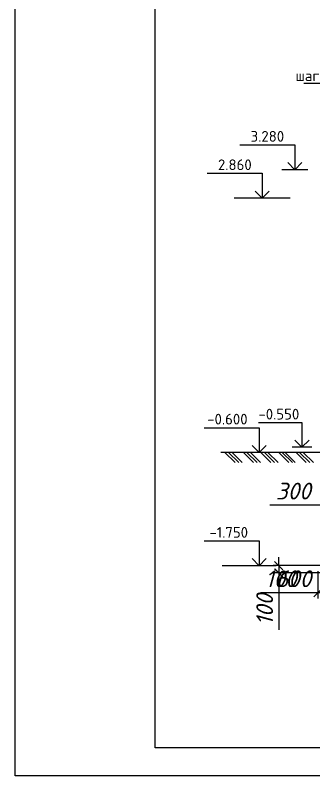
# Model space of a CAD drawing. Header units: millimetres. Extents: x 572274 to 2241483, y -888675 to -304135.
# Drawn here: x 1981808 to 1987142, y -645507 to -631917 of the extents above; entities that cross this region are included whole.
import ezdxf

# ---------------------------------------------------------------- set-up
doc = ezdxf.new("R2010")
doc.units = ezdxf.units.MM
doc.styles.get("Standard").update_dxf_attribs({"font": 'isocpeur.ttf'})
doc.styles.add('style1', font='isocpeui.ttf')
doc.dimstyles.new('ISO-25', dxfattribs={"dimtxt": 300, "dimasz": 150, "dimexe": 100, "dimexo": 100, "dimgap": 100, "dimtad": 1, "dimtxsty": 'style1', "dimblk": 'ARCHTICK', "dimcen": 250, "dimdle": 150, "dimclrd": 5, "dimclre": 5, "dimclrt": 7, "dimadec": 0, "dimazin": 0, "dimtfac": 1, "dimtmove": 0, "dimatfit": 3, "dimldrblk": 'ARCHTICK', "dimfxl": 1.25, "dimlwd": -1, "dimlwe": -1, "dimarcsym": 0})

# ---------------------------------------------------------------- blocks, each defined once
blk = doc.blocks.new('_ArchTick')
at = {"color": 0, "linetype": 'ByBlock', "const_width": 0.15}
blk.add_lwpolyline([(-0.5, -0.5), (0.5, 0.5)], dxfattribs=at)
blk = doc.blocks.new('*D1093')
at = {"color": 5, "ltscale": 10, "transparency": 16777216}
for p, q in [((1986515, -641752), (1986515, -641602)), ((1987313, -641752), (1986415, -641752)), ((1986515, -641752), (1986515, -641880)), ((1987313, -641880), (1986415, -641880)), ((1986515, -641880), (1986515, -642900))]:
    blk.add_line(p, q, dxfattribs=at)
at = {"layer": 'Defpoints', "color": 0, "lineweight": 25, "ltscale": 10, "transparency": 16777216}
for p in [(1987413, -641752), (1986515, -641880), (1987413, -641880)]:
    blk.add_point(p, dxfattribs=at)
at = {"color": 5, "ltscale": 10, "transparency": 16777216, "xscale": 150, "yscale": 150, "zscale": 150}
for p, rotation in [((1986515, -641752), 270), ((1986515, -641880), 90)]:
    blk.add_blockref('_ArchTick', p, dxfattribs=dict(at, rotation=rotation))
at = {"color": 7, "ltscale": 10, "transparency": 16777216, "insert": (1986265, -642540), "char_height": 300, "attachment_point": 5, "rotation": 90, "style": 'style1'}
blk.add_mtext('100', dxfattribs=at)
blk = doc.blocks.new('*D1094')
at = {"color": 5, "ltscale": 10, "transparency": 16777216}
for p, q in [((1987215, -641852), (1987215, -642337)), ((1987343, -641852), (1987343, -642337)), ((1987215, -642237), (1986196, -642237)), ((1987343, -642237), (1987215, -642237)), ((1987343, -642237), (1987493, -642237))]:
    blk.add_line(p, q, dxfattribs=at)
at = {"layer": 'Defpoints', "color": 0, "lineweight": 25, "ltscale": 10, "transparency": 16777216}
for p in [(1987215, -641752), (1987343, -641752), (1987343, -642237)]:
    blk.add_point(p, dxfattribs=at)
at = {"color": 5, "ltscale": 10, "transparency": 16777216, "xscale": 150, "yscale": 150, "zscale": 150}
blk.add_blockref('_ArchTick', (1987215, -642237), dxfattribs=at)
at = {"color": 5, "ltscale": 10, "transparency": 16777216, "xscale": 150, "yscale": 150, "zscale": 150, "rotation": 180}
blk.add_blockref('_ArchTick', (1987343, -642237), dxfattribs=at)
at = {"color": 7, "ltscale": 10, "transparency": 16777216, "insert": (1986555, -641987), "char_height": 300, "attachment_point": 5, "style": 'style1'}
blk.add_mtext('100', dxfattribs=at)
blk = doc.blocks.new('*D1095')
at = {"color": 5, "ltscale": 10, "transparency": 16777216}
for p, q in [((1987343, -641852), (1987343, -642337)), ((1987983, -641852), (1987983, -642337)), ((1987343, -642237), (1986370, -642237)), ((1988133, -642237), (1987343, -642237))]:
    blk.add_line(p, q, dxfattribs=at)
at = {"layer": 'Defpoints', "color": 0, "lineweight": 25, "ltscale": 10, "transparency": 16777216}
for p in [(1987343, -641752), (1987983, -641752), (1987343, -642237)]:
    blk.add_point(p, dxfattribs=at)
at = {"color": 5, "ltscale": 10, "transparency": 16777216, "xscale": 150, "yscale": 150, "zscale": 150, "rotation": 180}
blk.add_blockref('_ArchTick', (1987343, -642237), dxfattribs=at)
at = {"color": 5, "ltscale": 10, "transparency": 16777216, "xscale": 150, "yscale": 150, "zscale": 150}
blk.add_blockref('_ArchTick', (1987983, -642237), dxfattribs=at)
at = {"color": 7, "ltscale": 10, "transparency": 16777216, "insert": (1986782, -641987), "char_height": 300, "attachment_point": 5, "style": 'style1'}
blk.add_mtext('600', dxfattribs=at)
blk = doc.blocks.new('*D1100')
at = {"color": 5, "ltscale": 10, "transparency": 16777216}
for p, q in [((1987344, -640608), (1987344, -640570)), ((1987663, -640609), (1987663, -640570)), ((1987344, -640670), (1986357, -640670)), ((1987813, -640670), (1987344, -640670))]:
    blk.add_line(p, q, dxfattribs=at)
at = {"layer": 'Defpoints', "color": 0, "lineweight": 25, "ltscale": 10, "transparency": 16777216}
for p in [(1987344, -640670), (1987344, -640708), (1987663, -640709)]:
    blk.add_point(p, dxfattribs=at)
at = {"color": 5, "ltscale": 10, "transparency": 16777216, "xscale": 150, "yscale": 150, "zscale": 150, "rotation": 180}
blk.add_blockref('_ArchTick', (1987344, -640670), dxfattribs=at)
at = {"color": 5, "ltscale": 10, "transparency": 16777216, "xscale": 150, "yscale": 150, "zscale": 150}
blk.add_blockref('_ArchTick', (1987663, -640670), dxfattribs=at)
at = {"color": 7, "ltscale": 10, "transparency": 16777216, "insert": (1986776, -640420), "char_height": 300, "attachment_point": 5, "style": 'style1'}
blk.add_mtext('300', dxfattribs=at)

msp = doc.modelspace()

# ---------------------------------------------------------------- linework, layer by layer
for p, q in [((1981807.948, -645507.415), (1981807.948, -616698.415)), ((1985555.686, -639730.718), (1985736.706, -639911.738)), ((1985619.686, -639730.718), (1985800.706, -639911.738)), ((1985683.686, -639730.718), (1985864.706, -639911.738)), ((1985883.816, -639730.718), (1986064.836, -639911.738)), ((1985947.816, -639730.718), (1986128.836, -639911.738)), ((1986011.816, -639730.718), (1986192.836, -639911.738)), ((1986194.99, -639730.718), (1986376.009, -639911.738)), ((1986258.99, -639730.718), (1986440.009, -639911.738)), ((1986322.99, -639730.718), (1986504.009, -639911.738)), ((1986515.689, -639730.718), (1986696.708, -639911.738)), ((1986579.689, -639730.718), (1986760.708, -639911.738)), ((1986629.306, -639729.935), (1986810.325, -639910.954)), ((1986825.968, -639729.935), (1987006.987, -639910.954)), ((1986889.968, -639729.935), (1987070.987, -639910.954)), ((1986953.968, -639729.935), (1987134.987, -639910.954)), ((2023807.948, -645507.415), (1981807.948, -645507.415))]:
    msp.add_line(p, q)
at = {"color": 1, "lineweight": 30}
for p, q in [((1984307.948, -645007.415), (1984307.948, -617198.415)), ((2023307.948, -645007.415), (1984307.948, -645007.415))]:
    msp.add_line(p, q, dxfattribs=at)
at = {"ltscale": 10}
for p, q in [((1987818.919, -633138.501), (1986961.617, -633138.501)), ((1985821.509, -634234.309), (1986803.699, -634234.309)), ((1986803.699, -634234.309), (1986803.699, -634677.082)), ((1986803.699, -634677.082), (1986677.364, -634550.747)), ((1986803.699, -634677.082), (1986930.033, -634550.747)), ((1985238.006, -634742.064), (1986220.196, -634742.064)), ((1986220.196, -634742.064), (1986220.196, -635184.837)), ((1987034.17, -634677.082), (1986573.227, -634677.082)), ((1986220.196, -635184.837), (1986093.861, -635058.502)), ((1986220.196, -635184.837), (1986346.53, -635058.502)), ((1986719.961, -635184.837), (1985720.43, -635184.837)), ((1985185.716, -639287.162), (1986167.905, -639287.162)), ((1986152.866, -639192.145), (1986931.698, -639192.149)), ((1986167.905, -639287.162), (1986167.905, -639729.935)), ((1986931.698, -639192.149), (1986931.698, -639634.921)), ((1986931.698, -639634.921), (1986805.363, -639508.587)), ((1986931.698, -639634.921), (1987058.032, -639508.587)), ((1986167.905, -639729.935), (1986041.571, -639603.6)), ((1986167.905, -639729.935), (1986294.24, -639603.6)), ((1987108.651, -639634.921), (1986754.745, -639634.921)), ((1985185.588, -641310.346), (1986167.777, -641310.346)), ((1986167.777, -641310.346), (1986167.777, -641753.118)), ((1986167.777, -641753.118), (1986041.442, -641626.784)), ((1986167.777, -641753.118), (1986294.112, -641626.784)), ((1986472.063, -641753.118), (1985506.163, -641753.118))]:
    msp.add_line(p, q, dxfattribs=at)
at = {"color": 5, "ltscale": 10}
msp.add_line((1986573.227, -634677.082), (1986573.227, -634677.082), dxfattribs=at)
at = {"lineweight": 30}
msp.add_line((1987343.261, -639729.289), (1985482.596, -639729.171), dxfattribs=at)

# ---------------------------------------------------------------- texts
for s, p in [('шаг.600', (1986816.666, -633095.077)), ('3.280', (1986013.75, -634177.71)), ('2.860', (1985430.247, -634685.465)), ('-0.550', (1986153.416, -639141.346)), ('-0.600', (1985238.757, -639230.563)), ('-1.750', (1985278.483, -641253.747))]:
    msp.add_text(s, height=192).set_placement(p)

# ---------------------------------------------------------------- dimensions: what is measured, and where the dimension line sits
at = {"color": 5, "ltscale": 10}
for base, p1, p2, text, picture, middle in [((1987344.489, -640669.729), (1987663.261, -640709), (1987344.489, -640708.396), '300', '*D1100', (1986775.852, -640669.729)), ((1987343.261, -642236.53), (1987215.261, -641752.335), (1987343.261, -641752.335), '100', '*D1094', (1986555.488, -642236.53))]:
    dim = msp.add_linear_dim(base=base, p1=p1, p2=p2, angle=180, text=text, dimstyle='ISO-25', dxfattribs=at)
    dim.commit()
    dim.dimension.update_dxf_attribs({"geometry": picture, "text_midpoint": middle, "dimtype": 160})
for base, p1, p2, angle, text, picture, middle in [((1986514.685, -641880.335), (1987413.367, -641752.335), (1987413.367, -641880.335), 90, '100', '*D1093', (1986264.685, -642540.108)), ((1987343.261, -642236.53), (1987983.261, -641752.335), (1987343.261, -641752.335), 180, '600', '*D1095', (1986781.556, -641986.53))]:
    dim = msp.add_linear_dim(base=base, p1=p1, p2=p2, angle=angle, text=text, dimstyle='ISO-25', dxfattribs=at)
    dim.commit()
    dim.dimension.update_dxf_attribs({"geometry": picture, "text_midpoint": middle})

doc.saveas('drawing.dxf')
